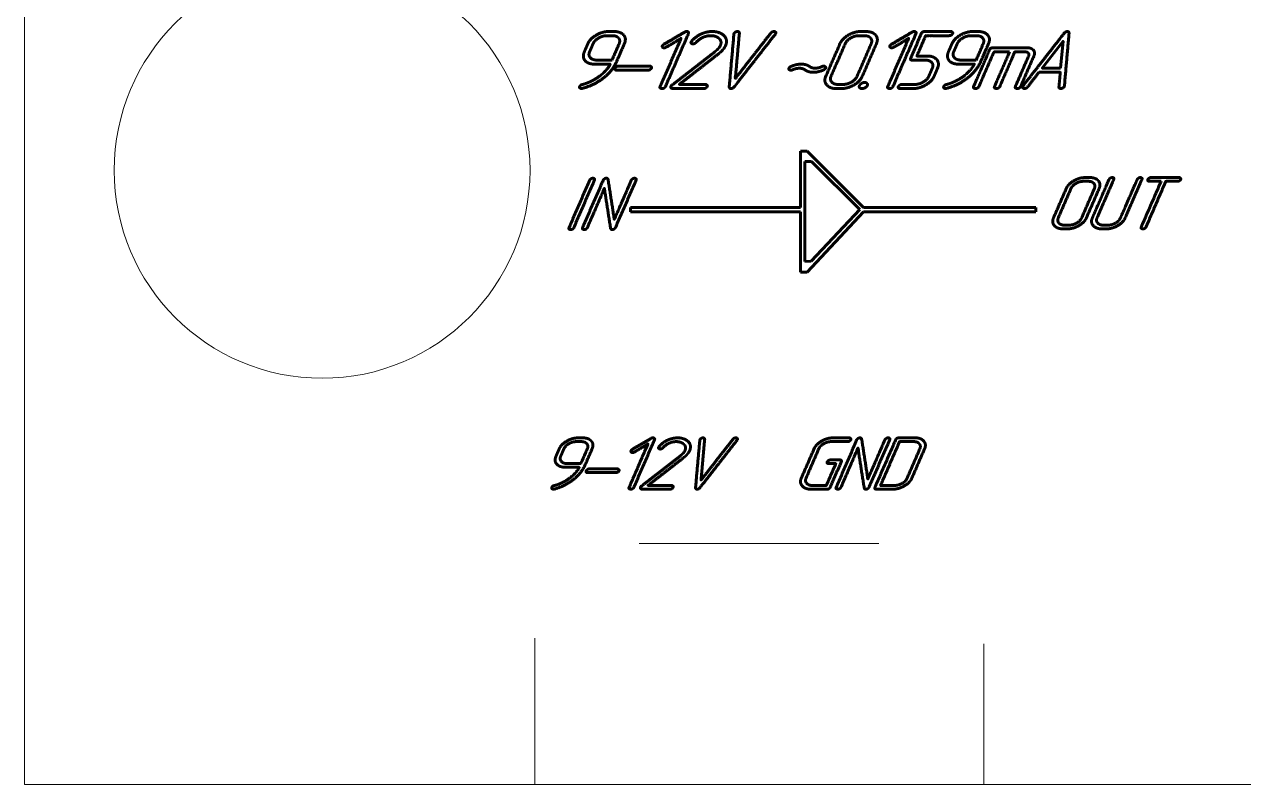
# Model space of a CAD drawing. Header units: millimetres. Extents: x 0 to 41.3, y 0 to 31.8.
# Drawn here: x 0 to 25.8, y 0 to 16.09 of the extents above; entities that cross this region are included whole.
import ezdxf

# ---------------------------------------------------------------- set-up
doc = ezdxf.new("R2010")
doc.units = ezdxf.units.MM
doc.linetypes.add('K5LT_BASIC', pattern=[0])
doc.linetypes.add('K5LT_THIN', pattern=[0])

msp = doc.modelspace()

# ---------------------------------------------------------------- linework, layer by layer
at = {"color": 7, "linetype": 'K5LT_THIN', "lineweight": 18}
for p, q in [((0, 0), (0, 22.9)), ((13.009, 5.1), (18.084, 5.1)), ((10.8, 0), (10.8, 3.1)), ((20.3, 2.981), (20.3, 0)), ((36.6, 0), (0, 0))]:
    msp.add_line(p, q, dxfattribs=at)
at = {"color": 150, "linetype": 'K5LT_BASIC', "lineweight": 60, "true_color": 0x0080ff}
for p, q in [((16.425, 13.405), (16.425, 12.214)), ((16.567, 13.405), (16.425, 13.405)), ((16.515, 13.188), (16.515, 11.071)), ((16.657, 13.188), (16.515, 13.188)), ((16.567, 13.405), (17.756, 12.214)), ((16.657, 13.188), (17.676, 12.168)), ((16.425, 12.214), (12.825, 12.214)), ((12.825, 12.214), (12.825, 12.124)), ((16.652, 11.076), (17.676, 12.168)), ((21.401, 12.214), (17.756, 12.214)), ((21.401, 12.214), (21.401, 12.124)), ((16.425, 12.124), (12.825, 12.124)), ((16.425, 12.124), (16.425, 10.844)), ((16.562, 10.848), (17.759, 12.124)), ((17.759, 12.124), (21.401, 12.124)), ((16.562, 10.848), (16.425, 10.844)), ((16.652, 11.076), (16.515, 11.071))]:
    msp.add_line(p, q, dxfattribs=at)
msp.add_lwpolyline([(21.928, 15.163), (21.98, 15.731), (21.538, 15.163)], close=True, dxfattribs=at)
at = {"color": 7, "linetype": 'K5LT_THIN', "lineweight": 18}
msp.add_circle((6.3, 13), 4.4, dxfattribs=at)
at = {"color": 150, "linetype": 'K5LT_BASIC', "lineweight": 60, "true_color": 0x0080ff}
for points, knots in [([(12.53, 15.296), (12.452, 15.117), (12.269, 14.967), (12.069, 14.805), (11.809, 14.735), (11.796, 14.733), (11.784, 14.731), (11.773, 14.731), (11.752, 14.744), (11.743, 14.758), (11.751, 14.776), (11.757, 14.789), (11.768, 14.799), (11.779, 14.809), (11.804, 14.815), (11.847, 14.826), (11.909, 14.849), (11.935, 14.859), (11.96, 14.869), (11.969, 14.873), (11.978, 14.877), (11.995, 14.886), (12.012, 14.894), (12.098, 14.936), (12.195, 15.012), (12.258, 15.065), (12.316, 15.128), (12.373, 15.191), (12.397, 15.247), (12.232, 15.247), (12.068, 15.247), (11.928, 15.247), (11.865, 15.322), (11.801, 15.397), (11.848, 15.506), (11.886, 15.592), (11.923, 15.679), (11.968, 15.782), (12.098, 15.86), (12.229, 15.938), (12.368, 15.938), (12.423, 15.938), (12.479, 15.938), (12.615, 15.938), (12.68, 15.862), (12.713, 15.826), (12.718, 15.779), (12.716, 15.756), (12.714, 15.734), (12.711, 15.72), (12.708, 15.706), (12.702, 15.693), (12.696, 15.679), (12.613, 15.488), (12.53, 15.296)], [0, 0, 0, 2.673097, 2.673097, 5.946281, 5.946281, 6.103454, 6.103454, 6.323207, 6.323207, 6.532097, 6.532097, 6.713683, 6.713683, 6.964876, 6.964876, 7.66295, 7.66295, 8.01019, 8.01019, 8.132224, 8.132224, 8.372806, 8.372806, 9.746902, 9.746902, 10.803116, 10.803116, 11.716472, 11.716472, 13.795541, 13.795541, 15.204863, 15.204863, 16.438474, 16.438474, 17.625828, 17.625828, 19.240969, 19.240969, 21.031025, 21.031025, 21.729089, 21.729089, 23.131587, 23.131587, 23.713648, 23.713648, 24.002267, 24.002267, 24.180577, 24.180577, 24.364277, 24.364277, 27, 27, 27]), ([(12.435, 15.334), (12.51, 15.506), (12.585, 15.678), (12.616, 15.75), (12.574, 15.8), (12.533, 15.85), (12.439, 15.85), (12.384, 15.85), (12.329, 15.85), (12.237, 15.85), (12.151, 15.8), (12.066, 15.751), (12.034, 15.678), (11.997, 15.592), (11.96, 15.506), (11.929, 15.437), (11.974, 15.386), (12.018, 15.334), (12.105, 15.334), (12.27, 15.334), (12.435, 15.334)], [0, 0, 0, 1.959183, 1.959183, 2.63398, 2.63398, 3.411749, 3.411749, 3.986644, 3.986644, 4.963266, 4.963266, 5.860947, 5.860947, 6.840538, 6.840538, 7.515142, 7.515142, 8.275098, 8.275098, 10, 10, 10]), ([(13.565, 14.774), (13.556, 14.753), (13.535, 14.741), (13.515, 14.731), (13.49, 14.731), (13.48, 14.731), (13.456, 14.741), (13.444, 14.751), (13.453, 14.774), (13.675, 15.282), (13.896, 15.791), (13.738, 15.698), (13.58, 15.606), (13.558, 15.593), (13.537, 15.593), (13.514, 15.593), (13.504, 15.606), (13.493, 15.619), (13.501, 15.637), (13.504, 15.644), (13.53, 15.666), (13.751, 15.796), (13.972, 15.926), (13.993, 15.938), (14.015, 15.938), (14.037, 15.938), (14.049, 15.927), (14.061, 15.915), (14.052, 15.896), (13.809, 15.335), (13.565, 14.774)], [0, 0, 0, 0.185337, 0.185337, 0.375092, 0.375092, 0.523527, 0.523527, 0.669178, 0.669178, 5.232309, 5.232309, 6.736706, 6.736706, 6.92309, 6.92309, 7.077308, 7.077308, 7.213631, 7.213631, 7.385171, 7.385171, 9.494057, 9.494057, 9.678558, 9.678558, 9.830245, 9.830245, 9.966382, 9.966382, 15, 15, 15]), ([(14.376, 14.731), (14.046, 14.731), (13.717, 14.731), (13.697, 14.731), (13.684, 14.745), (13.675, 14.76), (13.683, 14.778), (13.688, 14.79), (13.7, 14.798), (14.159, 15.156), (14.619, 15.514), (14.638, 15.531), (14.657, 15.548), (14.672, 15.563), (14.687, 15.578), (14.714, 15.609), (14.728, 15.642), (14.766, 15.729), (14.701, 15.789), (14.673, 15.817), (14.626, 15.834), (14.579, 15.85), (14.524, 15.85), (14.447, 15.85), (14.367, 15.817), (14.287, 15.784), (14.211, 15.704), (14.198, 15.69), (14.183, 15.683), (14.169, 15.678), (14.149, 15.676), (14.125, 15.676), (14.113, 15.687), (14.101, 15.699), (14.109, 15.718), (14.114, 15.725), (14.119, 15.733), (14.211, 15.838), (14.332, 15.89), (14.44, 15.938), (14.555, 15.938), (14.713, 15.938), (14.801, 15.853), (14.892, 15.765), (14.839, 15.642), (14.821, 15.6), (14.786, 15.559), (14.752, 15.519), (14.689, 15.466), (14.273, 15.142), (13.858, 14.818), (14.136, 14.818), (14.414, 14.818), (14.434, 14.818), (14.445, 14.805), (14.457, 14.791), (14.45, 14.775), (14.443, 14.759), (14.423, 14.745), (14.402, 14.731), (14.376, 14.731)], [0, 0, 0, 3.321573, 3.321573, 3.50522, 3.50522, 3.677422, 3.677422, 3.813249, 3.813249, 9.686733, 9.686733, 9.941931, 9.941931, 10.155135, 10.155135, 10.538742, 10.538742, 11.351459, 11.351459, 11.793578, 11.793578, 12.318913, 12.318913, 13.131364, 13.131364, 14.110307, 14.110307, 14.286096, 14.286096, 14.463881, 14.463881, 14.656276, 14.656276, 14.822643, 14.822643, 14.915752, 14.915752, 16.26017, 16.26017, 17.414399, 17.414399, 18.757378, 18.757378, 19.921834, 19.921834, 20.416555, 20.416555, 21.097256, 21.097256, 26.40519, 26.40519, 29.204597, 29.204597, 29.383872, 29.383872, 29.544275, 29.544275, 29.749822, 29.749822, 30, 30, 30]), ([(15.892, 15.884), (15.457, 15.327), (15.022, 14.77), (14.992, 14.731), (14.952, 14.731), (14.913, 14.731), (14.916, 14.77), (14.965, 15.327), (15.015, 15.884), (15.016, 15.89), (15.018, 15.897), (15.025, 15.912), (15.047, 15.925), (15.069, 15.938), (15.092, 15.938), (15.106, 15.938), (15.115, 15.931), (15.127, 15.926), (15.13, 15.906), (15.088, 15.426), (15.045, 14.945), (15.421, 15.426), (15.796, 15.906), (15.804, 15.918), (15.822, 15.928), (15.838, 15.936), (15.862, 15.938), (15.884, 15.938), (15.896, 15.927), (15.908, 15.915), (15.899, 15.896), (15.896, 15.89), (15.892, 15.884)], [0, 0, 0, 4.368164, 4.368164, 4.624231, 4.624231, 4.816508, 4.816508, 8.272702, 8.272702, 8.314077, 8.314077, 8.44162, 8.44162, 8.588811, 8.588811, 8.662544, 8.662544, 8.757472, 8.757472, 11.738905, 11.738905, 15.507234, 15.507234, 15.612155, 15.612155, 15.739702, 15.739702, 15.853742, 15.853742, 15.956062, 15.956062, 16, 16, 16]), ([(17.73, 14.99), (17.684, 14.884), (17.554, 14.807), (17.424, 14.731), (17.286, 14.731), (17.231, 14.731), (17.176, 14.731), (17.049, 14.731), (16.98, 14.806), (16.911, 14.881), (16.958, 14.99), (17.108, 15.334), (17.258, 15.679), (17.303, 15.783), (17.432, 15.86), (17.562, 15.938), (17.701, 15.938), (17.756, 15.938), (17.811, 15.938), (17.946, 15.938), (18.012, 15.862), (18.077, 15.787), (18.03, 15.679), (17.88, 15.334), (17.73, 14.99)], [0, 0, 0, 0.851516, 0.851516, 1.782446, 1.782446, 2.146649, 2.146649, 2.861052, 2.861052, 3.512169, 3.512169, 5.996207, 5.996207, 6.84029, 6.84029, 7.774675, 7.774675, 8.138877, 8.138877, 8.87049, 8.87049, 9.515961, 9.515961, 12, 12, 12]), ([(17.62, 14.99), (17.769, 15.334), (17.919, 15.678), (17.949, 15.749), (17.907, 15.8), (17.864, 15.85), (17.773, 15.85), (17.718, 15.85), (17.663, 15.85), (17.572, 15.85), (17.486, 15.8), (17.399, 15.75), (17.368, 15.678), (17.219, 15.334), (17.069, 14.99), (17.039, 14.921), (17.083, 14.87), (17.128, 14.818), (17.214, 14.818), (17.269, 14.818), (17.324, 14.818), (17.413, 14.818), (17.5, 14.867), (17.588, 14.917), (17.62, 14.99)], [0, 0, 0, 3.011925, 3.011925, 3.53038, 3.53038, 4.124524, 4.124524, 4.565588, 4.565588, 5.314025, 5.314025, 6.003394, 6.003394, 9.015319, 9.015319, 9.533639, 9.533639, 10.116591, 10.116591, 10.557656, 10.557656, 11.299798, 11.299798, 12, 12, 12]), ([(18.38, 14.774), (18.371, 14.753), (18.35, 14.741), (18.33, 14.731), (18.306, 14.731), (18.296, 14.731), (18.271, 14.741), (18.259, 14.751), (18.269, 14.774), (18.49, 15.282), (18.711, 15.791), (18.554, 15.698), (18.396, 15.606), (18.374, 15.593), (18.353, 15.593), (18.33, 15.593), (18.319, 15.606), (18.308, 15.619), (18.316, 15.637), (18.319, 15.644), (18.345, 15.666), (18.566, 15.796), (18.787, 15.926), (18.808, 15.938), (18.83, 15.938), (18.852, 15.938), (18.864, 15.927), (18.876, 15.915), (18.868, 15.896), (18.624, 15.335), (18.38, 14.774)], [0, 0, 0, 0.185337, 0.185337, 0.375092, 0.375092, 0.523527, 0.523527, 0.669178, 0.669178, 5.232309, 5.232309, 6.736706, 6.736706, 6.92309, 6.92309, 7.077308, 7.077308, 7.213631, 7.213631, 7.385171, 7.385171, 9.494057, 9.494057, 9.678558, 9.678558, 9.830245, 9.830245, 9.966382, 9.966382, 15, 15, 15]), ([(19.249, 14.989), (19.203, 14.884), (19.073, 14.807), (18.943, 14.731), (18.807, 14.731), (18.669, 14.731), (18.53, 14.731), (18.505, 14.731), (18.495, 14.743), (18.487, 14.757), (18.494, 14.775), (18.499, 14.784), (18.52, 14.801), (18.541, 14.818), (18.568, 14.818), (18.706, 14.818), (18.845, 14.818), (18.936, 14.818), (19.021, 14.868), (19.107, 14.918), (19.138, 14.99), (19.175, 15.076), (19.213, 15.161), (19.244, 15.232), (19.201, 15.282), (19.159, 15.332), (19.068, 15.332), (18.93, 15.332), (18.791, 15.332), (18.736, 15.332), (18.755, 15.375), (18.868, 15.635), (18.981, 15.894), (19, 15.938), (19.055, 15.938), (19.331, 15.938), (19.606, 15.938), (19.626, 15.938), (19.638, 15.924), (19.649, 15.91), (19.642, 15.894), (19.635, 15.878), (19.615, 15.864), (19.595, 15.85), (19.568, 15.85), (19.321, 15.85), (19.073, 15.85), (18.979, 15.635), (18.886, 15.419), (18.996, 15.419), (19.107, 15.419), (19.242, 15.419), (19.306, 15.343), (19.37, 15.268), (19.324, 15.162), (19.287, 15.076), (19.249, 14.989)], [0, 0, 0, 1.29343, 1.29343, 2.697474, 2.697474, 4.087248, 4.087248, 4.281573, 4.281573, 4.445827, 4.445827, 4.631735, 4.631735, 4.895719, 4.895719, 6.28321, 6.28321, 7.215907, 7.215907, 8.076906, 8.076906, 9.015276, 9.015276, 9.66126, 9.66126, 10.400311, 10.400311, 11.787802, 11.787802, 12.156258, 12.156258, 15.000945, 15.000945, 15.459177, 15.459177, 18.227515, 18.227515, 18.406143, 18.406143, 18.565969, 18.565969, 18.770698, 18.770698, 19.019677, 19.019677, 21.507112, 21.507112, 23.868671, 23.868671, 24.979619, 24.979619, 26.085726, 26.085726, 27.05716, 27.05716, 28, 28, 28]), ([(20.234, 15.296), (20.156, 15.117), (19.973, 14.967), (19.774, 14.805), (19.513, 14.735), (19.501, 14.733), (19.489, 14.731), (19.477, 14.731), (19.457, 14.744), (19.448, 14.758), (19.456, 14.776), (19.462, 14.789), (19.473, 14.799), (19.484, 14.809), (19.509, 14.815), (19.552, 14.826), (19.614, 14.849), (19.64, 14.859), (19.665, 14.869), (19.674, 14.873), (19.683, 14.877), (19.7, 14.886), (19.717, 14.894), (19.803, 14.936), (19.9, 15.012), (19.963, 15.065), (20.02, 15.128), (20.078, 15.191), (20.102, 15.247), (19.937, 15.247), (19.772, 15.247), (19.633, 15.247), (19.569, 15.322), (19.506, 15.397), (19.553, 15.506), (19.591, 15.592), (19.628, 15.679), (19.673, 15.782), (19.803, 15.86), (19.933, 15.938), (20.073, 15.938), (20.128, 15.938), (20.183, 15.938), (20.32, 15.938), (20.385, 15.862), (20.418, 15.826), (20.422, 15.779), (20.421, 15.756), (20.419, 15.734), (20.416, 15.72), (20.413, 15.706), (20.407, 15.693), (20.401, 15.679), (20.318, 15.488), (20.234, 15.296)], [0, 0, 0, 2.673097, 2.673097, 5.946281, 5.946281, 6.103454, 6.103454, 6.323207, 6.323207, 6.532097, 6.532097, 6.713683, 6.713683, 6.964876, 6.964876, 7.66295, 7.66295, 8.01019, 8.01019, 8.132224, 8.132224, 8.372806, 8.372806, 9.746902, 9.746902, 10.803116, 10.803116, 11.716472, 11.716472, 13.795541, 13.795541, 15.204863, 15.204863, 16.438474, 16.438474, 17.625828, 17.625828, 19.240969, 19.240969, 21.031025, 21.031025, 21.729089, 21.729089, 23.131587, 23.131587, 23.713648, 23.713648, 24.002267, 24.002267, 24.180577, 24.180577, 24.364277, 24.364277, 27, 27, 27]), ([(20.14, 15.334), (20.215, 15.506), (20.289, 15.678), (20.32, 15.75), (20.279, 15.8), (20.238, 15.85), (20.144, 15.85), (20.089, 15.85), (20.034, 15.85), (19.941, 15.85), (19.856, 15.8), (19.77, 15.751), (19.739, 15.678), (19.702, 15.592), (19.664, 15.506), (19.634, 15.437), (19.678, 15.386), (19.723, 15.334), (19.81, 15.334), (19.975, 15.334), (20.14, 15.334)], [0, 0, 0, 1.959183, 1.959183, 2.63398, 2.63398, 3.411749, 3.411749, 3.986644, 3.986644, 4.963266, 4.963266, 5.860947, 5.860947, 6.840538, 6.840538, 7.515142, 7.515142, 8.275098, 8.275098, 10, 10, 10]), ([(21.471, 15.077), (21.349, 14.92), (21.227, 14.764), (21.217, 14.749), (21.199, 14.741), (21.18, 14.732), (21.161, 14.732), (21.139, 14.732), (21.127, 14.744), (21.115, 14.755), (21.124, 14.774), (21.127, 14.78), (21.131, 14.786), (21.565, 15.342), (22, 15.898), (22.03, 15.937), (22.07, 15.937), (22.109, 15.937), (22.106, 15.898), (22.057, 15.342), (22.008, 14.786), (22.006, 14.78), (22.005, 14.773), (21.998, 14.758), (21.974, 14.743), (21.952, 14.732), (21.931, 14.732), (21.913, 14.732), (21.902, 14.739), (21.892, 14.747), (21.893, 14.764), (21.907, 14.92), (21.921, 15.077), (21.696, 15.077), (21.471, 15.077)], [0, 0, 0, 1.624392, 1.624392, 1.776267, 1.776267, 1.934401, 1.934401, 2.085531, 2.085531, 2.220879, 2.220879, 2.27904, 2.27904, 8.056487, 8.056487, 8.395583, 8.395583, 8.649986, 8.649986, 13.21941, 13.21941, 13.27423, 13.27423, 13.453017, 13.453017, 13.638313, 13.638313, 13.759532, 13.759532, 13.872768, 13.872768, 15.158762, 15.158762, 17, 17, 17]), ([(20.847, 15.506), (20.682, 15.506), (20.516, 15.506), (20.357, 15.14), (20.198, 14.774), (20.189, 14.754), (20.168, 14.742), (20.148, 14.731), (20.124, 14.731), (20.114, 14.731), (20.089, 14.742), (20.077, 14.752), (20.087, 14.774), (20.256, 15.162), (20.424, 15.551), (20.443, 15.594), (20.498, 15.594), (20.858, 15.594), (21.217, 15.594), (21.309, 15.594), (21.352, 15.544), (21.395, 15.495), (21.363, 15.421), (21.222, 15.098), (21.082, 14.774), (21.073, 14.754), (21.052, 14.742), (21.032, 14.731), (21.007, 14.731), (20.997, 14.731), (20.973, 14.742), (20.961, 14.752), (20.971, 14.774), (21.111, 15.097), (21.251, 15.42), (21.267, 15.456), (21.246, 15.481), (21.225, 15.506), (21.179, 15.506), (21.068, 15.506), (20.958, 15.506), (20.799, 15.14), (20.64, 14.774), (20.631, 14.754), (20.61, 14.742), (20.59, 14.731), (20.566, 14.731), (20.556, 14.731), (20.531, 14.742), (20.519, 14.752), (20.529, 14.774), (20.688, 15.14), (20.847, 15.506)], [0, 0, 0, 1.242874, 1.242874, 4.242969, 4.242969, 4.412089, 4.412089, 4.585414, 4.585414, 4.721034, 4.721034, 4.85411, 4.85411, 8.035112, 8.035112, 8.378368, 8.378368, 11.078355, 11.078355, 11.635406, 11.635406, 12.127612, 12.127612, 14.77842, 14.77842, 14.947665, 14.947665, 15.120989, 15.120989, 15.256609, 15.256609, 15.389612, 15.389612, 18.036666, 18.036666, 18.281206, 18.281206, 18.560211, 18.560211, 19.388741, 19.388741, 22.388837, 22.388837, 22.557957, 22.557957, 22.731282, 22.731282, 22.866902, 22.866902, 22.999905, 22.999905, 26, 26, 26]), ([(16.915, 15.127), (16.804, 15.075), (16.694, 15.075), (16.585, 15.075), (16.518, 15.126), (16.475, 15.16), (16.4, 15.16), (16.327, 15.16), (16.254, 15.127), (16.235, 15.118), (16.216, 15.118), (16.206, 15.118), (16.183, 15.131), (16.172, 15.144), (16.18, 15.163), (16.189, 15.183), (16.218, 15.196), (16.329, 15.247), (16.438, 15.247), (16.548, 15.247), (16.615, 15.197), (16.661, 15.162), (16.732, 15.162), (16.806, 15.162), (16.879, 15.197), (16.899, 15.206), (16.918, 15.206), (16.937, 15.206), (16.949, 15.192), (16.961, 15.178), (16.953, 15.161), (16.944, 15.14), (16.915, 15.127)], [0, 0, 0, 2.149087, 2.149087, 3.902403, 3.902403, 5.072703, 5.072703, 6.492691, 6.492691, 6.863068, 6.863068, 7.198191, 7.198191, 7.514511, 7.514511, 7.997837, 7.997837, 10.141603, 10.141603, 11.895229, 11.895229, 13.063114, 13.063114, 14.493769, 14.493769, 14.865462, 14.865462, 15.199467, 15.199467, 15.512624, 15.512624, 16, 16, 16]), ([(13.195, 15.12), (12.865, 15.12), (12.534, 15.12), (12.509, 15.12), (12.499, 15.132), (12.491, 15.146), (12.498, 15.164), (12.502, 15.173), (12.523, 15.19), (12.545, 15.207), (12.572, 15.207), (12.903, 15.207), (13.233, 15.207), (13.253, 15.207), (13.265, 15.193), (13.276, 15.179), (13.27, 15.164), (13.263, 15.148), (13.242, 15.134), (13.222, 15.12), (13.195, 15.12)], [0, 0, 0, 4.028531, 4.028531, 4.2643, 4.2643, 4.463584, 4.463584, 4.689141, 4.689141, 5.00991, 5.00991, 9.038441, 9.038441, 9.255166, 9.255166, 9.449077, 9.449077, 9.697561, 9.697561, 10, 10, 10]), ([(17.783, 14.86), (17.813, 14.86), (17.83, 14.84), (17.848, 14.819), (17.837, 14.796), (17.827, 14.773), (17.797, 14.752), (17.766, 14.731), (17.727, 14.731), (17.688, 14.731), (17.674, 14.749), (17.661, 14.77), (17.672, 14.796), (17.679, 14.81), (17.71, 14.835), (17.742, 14.86), (17.783, 14.86)], [0, 0, 0, 0.897321, 0.897321, 1.692709, 1.692709, 2.711908, 2.711908, 3.961494, 3.961494, 4.932067, 4.932067, 5.749752, 5.749752, 6.683806, 6.683806, 8, 8, 8]), ([(11.625, 11.785), (11.617, 11.766), (11.598, 11.756), (11.58, 11.746), (11.558, 11.746), (11.549, 11.746), (11.527, 11.756), (11.516, 11.765), (11.525, 11.785), (11.744, 12.29), (11.964, 12.794), (11.969, 12.807), (11.99, 12.82), (12.011, 12.833), (12.031, 12.833), (12.049, 12.833), (12.06, 12.823), (12.072, 12.813), (12.064, 12.794), (11.844, 12.29), (11.625, 11.785)], [0, 0, 0, 0.16277, 0.16277, 0.329475, 0.329475, 0.459846, 0.459846, 0.587833, 0.587833, 5.005483, 5.005483, 5.15424, 5.15424, 5.328508, 5.328508, 5.456947, 5.456947, 5.58235, 5.58235, 10, 10, 10]), ([(12.506, 11.786), (12.502, 11.776), (12.479, 11.757), (12.459, 11.747), (12.44, 11.747), (12.428, 11.749), (12.417, 11.751), (12.411, 11.76), (12.405, 11.769), (12.339, 12.194), (12.273, 12.618), (12.092, 12.202), (11.911, 11.786), (11.903, 11.767), (11.884, 11.756), (11.866, 11.747), (11.844, 11.747), (11.835, 11.747), (11.813, 11.756), (11.802, 11.765), (11.811, 11.786), (12.03, 12.29), (12.25, 12.794), (12.255, 12.807), (12.276, 12.82), (12.296, 12.833), (12.316, 12.833), (12.328, 12.833), (12.338, 12.829), (12.349, 12.824), (12.351, 12.811), (12.417, 12.386), (12.483, 11.961), (12.664, 12.378), (12.845, 12.794), (12.85, 12.807), (12.871, 12.82), (12.892, 12.833), (12.912, 12.833), (12.93, 12.833), (12.941, 12.823), (12.953, 12.813), (12.945, 12.794), (12.726, 12.29), (12.506, 11.786)], [0, 0, 0, 0.140279, 0.140279, 0.284118, 0.284118, 0.365455, 0.365455, 0.440803, 0.440803, 3.450671, 3.450671, 6.631312, 6.631312, 6.77338, 6.77338, 6.918971, 6.918971, 7.03283, 7.03283, 7.144606, 7.144606, 11.000462, 11.000462, 11.130093, 11.130093, 11.281089, 11.281089, 11.361372, 11.361372, 11.441336, 11.441336, 14.45518, 14.45518, 17.640033, 17.640033, 17.770129, 17.770129, 17.922326, 17.922326, 18.034526, 18.034526, 18.144145, 18.144145, 22, 22, 22]), ([(22.473, 11.994), (22.431, 11.898), (22.314, 11.83), (22.197, 11.761), (22.073, 11.761), (22.023, 11.761), (21.974, 11.761), (21.86, 11.761), (21.797, 11.829), (21.735, 11.896), (21.777, 11.994), (21.912, 12.304), (22.047, 12.614), (22.088, 12.707), (22.204, 12.777), (22.321, 12.847), (22.446, 12.847), (22.495, 12.847), (22.545, 12.847), (22.667, 12.847), (22.726, 12.779), (22.785, 12.711), (22.742, 12.614), (22.608, 12.304), (22.473, 11.994)], [0, 0, 0, 0.851692, 0.851692, 1.782951, 1.782951, 2.147034, 2.147034, 2.861665, 2.861665, 3.51301, 3.51301, 5.996236, 5.996236, 6.840474, 6.840474, 7.775181, 7.775181, 8.139265, 8.139265, 8.871091, 8.871091, 9.516774, 9.516774, 12, 12, 12]), ([(22.373, 11.995), (22.508, 12.304), (22.642, 12.614), (22.67, 12.677), (22.631, 12.723), (22.593, 12.768), (22.511, 12.768), (22.461, 12.768), (22.412, 12.768), (22.33, 12.768), (22.252, 12.723), (22.175, 12.678), (22.147, 12.614), (22.012, 12.304), (21.878, 11.995), (21.851, 11.932), (21.89, 11.886), (21.93, 11.84), (22.008, 11.84), (22.058, 11.84), (22.107, 11.84), (22.187, 11.84), (22.266, 11.884), (22.344, 11.928), (22.373, 11.995)], [0, 0, 0, 3.011115, 3.011115, 3.529779, 3.529779, 4.124105, 4.124105, 4.565051, 4.565051, 5.313766, 5.313766, 6.003381, 6.003381, 9.014495, 9.014495, 9.533026, 9.533026, 10.116181, 10.116181, 10.557127, 10.557127, 11.299538, 11.299538, 12, 12, 12]), ([(23.294, 11.994), (23.253, 11.899), (23.136, 11.83), (23.019, 11.761), (22.895, 11.761), (22.845, 11.761), (22.795, 11.761), (22.681, 11.761), (22.619, 11.829), (22.557, 11.896), (22.599, 11.994), (22.776, 12.401), (22.953, 12.809), (22.959, 12.821), (22.979, 12.834), (23, 12.848), (23.02, 12.848), (23.038, 12.848), (23.05, 12.838), (23.061, 12.827), (23.053, 12.809), (22.876, 12.402), (22.699, 11.995), (22.672, 11.932), (22.712, 11.886), (22.752, 11.84), (22.83, 11.84), (22.879, 11.84), (22.929, 11.84), (23.009, 11.84), (23.087, 11.884), (23.166, 11.928), (23.195, 11.995), (23.372, 12.402), (23.549, 12.809), (23.554, 12.821), (23.575, 12.834), (23.595, 12.848), (23.615, 12.848), (23.633, 12.848), (23.645, 12.838), (23.657, 12.827), (23.649, 12.809), (23.471, 12.401), (23.294, 11.994)], [0, 0, 0, 0.93417, 0.93417, 1.95534, 1.95534, 2.354528, 2.354528, 3.138135, 3.138135, 3.852578, 3.852578, 7.42809, 7.42809, 7.577311, 7.577311, 7.752015, 7.752015, 7.88083, 7.88083, 8.006537, 8.006537, 11.578628, 11.578628, 12.047061, 12.047061, 12.573271, 12.573271, 12.971111, 12.971111, 13.641117, 13.641117, 14.273884, 14.273884, 17.845975, 17.845975, 17.995147, 17.995147, 18.169823, 18.169823, 18.298638, 18.298638, 18.424488, 18.424488, 22, 22, 22]), ([(24.055, 12.768), (23.931, 12.768), (23.807, 12.768), (23.784, 12.768), (23.775, 12.779), (23.767, 12.792), (23.774, 12.808), (23.778, 12.816), (23.797, 12.832), (23.816, 12.847), (23.841, 12.847), (24.139, 12.847), (24.437, 12.847), (24.455, 12.847), (24.465, 12.834), (24.476, 12.822), (24.47, 12.808), (24.463, 12.794), (24.445, 12.781), (24.427, 12.768), (24.403, 12.768), (24.279, 12.768), (24.155, 12.768), (23.944, 12.284), (23.734, 11.799), (23.726, 11.781), (23.707, 11.77), (23.689, 11.761), (23.667, 11.761), (23.658, 11.761), (23.636, 11.77), (23.625, 11.779), (23.634, 11.799), (23.844, 12.284), (24.055, 12.768)], [0, 0, 0, 1.158776, 1.158776, 1.321546, 1.321546, 1.459142, 1.459142, 1.614795, 1.614795, 1.836277, 1.836277, 4.621025, 4.621025, 4.770667, 4.770667, 4.904558, 4.904558, 5.075961, 5.075961, 5.284282, 5.284282, 6.443753, 6.443753, 11.37989, 11.37989, 11.569221, 11.569221, 11.763246, 11.763246, 11.914983, 11.914983, 12.063863, 12.063863, 17, 17, 17]), ([(11.862, 6.761), (11.792, 6.599), (11.627, 6.465), (11.447, 6.319), (11.213, 6.255), (11.202, 6.254), (11.191, 6.252), (11.181, 6.252), (11.162, 6.264), (11.155, 6.276), (11.162, 6.292), (11.167, 6.304), (11.177, 6.313), (11.187, 6.323), (11.209, 6.328), (11.248, 6.337), (11.304, 6.358), (11.327, 6.367), (11.35, 6.377), (11.358, 6.38), (11.366, 6.384), (11.381, 6.391), (11.396, 6.399), (11.474, 6.437), (11.561, 6.505), (11.618, 6.553), (11.67, 6.61), (11.721, 6.666), (11.743, 6.717), (11.595, 6.717), (11.446, 6.717), (11.321, 6.717), (11.264, 6.784), (11.206, 6.852), (11.249, 6.95), (11.283, 7.027), (11.316, 7.105), (11.357, 7.198), (11.474, 7.268), (11.591, 7.338), (11.717, 7.338), (11.766, 7.338), (11.816, 7.338), (11.939, 7.338), (11.998, 7.27), (12.028, 7.237), (12.031, 7.195), (12.03, 7.175), (12.028, 7.154), (12.025, 7.142), (12.023, 7.13), (12.017, 7.118), (12.012, 7.106), (11.937, 6.933), (11.862, 6.761)], [0, 0, 0, 2.673607, 2.673607, 5.947614, 5.947614, 6.104729, 6.104729, 6.324438, 6.324438, 6.533381, 6.533381, 6.715009, 6.715009, 6.966181, 6.966181, 7.664026, 7.664026, 8.011135, 8.011135, 8.133123, 8.133123, 8.373615, 8.373615, 9.74749, 9.74749, 10.80391, 10.80391, 11.717221, 11.717221, 13.795511, 13.795511, 15.205179, 15.205179, 16.439123, 16.439123, 17.626032, 17.626032, 19.24139, 19.24139, 21.031981, 21.031981, 21.729784, 21.729784, 23.132625, 23.132625, 23.71488, 23.71488, 24.003391, 24.003391, 24.181634, 24.181634, 24.365265, 24.365265, 27, 27, 27]), ([(11.777, 6.795), (11.844, 6.95), (11.912, 7.105), (11.94, 7.169), (11.902, 7.214), (11.865, 7.259), (11.781, 7.259), (11.731, 7.259), (11.682, 7.259), (11.599, 7.259), (11.522, 7.215), (11.445, 7.17), (11.416, 7.105), (11.383, 7.027), (11.349, 6.95), (11.322, 6.887), (11.362, 6.841), (11.402, 6.795), (11.48, 6.795), (11.629, 6.795), (11.777, 6.795)], [0, 0, 0, 1.958592, 1.958592, 2.633637, 2.633637, 3.411595, 3.411595, 3.986317, 3.986317, 4.963287, 4.963287, 5.861271, 5.861271, 6.840568, 6.840568, 7.515423, 7.515423, 8.275618, 8.275618, 10, 10, 10]), ([(12.896, 6.29), (12.888, 6.272), (12.869, 6.261), (12.851, 6.252), (12.829, 6.252), (12.82, 6.252), (12.798, 6.261), (12.787, 6.27), (12.796, 6.29), (12.995, 6.748), (13.194, 7.206), (13.052, 7.123), (12.91, 7.039), (12.89, 7.028), (12.872, 7.028), (12.851, 7.028), (12.841, 7.039), (12.831, 7.051), (12.838, 7.067), (12.841, 7.074), (12.865, 7.094), (13.064, 7.211), (13.263, 7.328), (13.281, 7.339), (13.301, 7.339), (13.321, 7.339), (13.332, 7.328), (13.343, 7.318), (13.335, 7.301), (13.116, 6.796), (12.896, 6.29)], [0, 0, 0, 0.18545, 0.18545, 0.375309, 0.375309, 0.523747, 0.523747, 0.669471, 0.669471, 5.232313, 5.232313, 6.736615, 6.736615, 6.923099, 6.923099, 7.077406, 7.077406, 7.213808, 7.213808, 7.385344, 7.385344, 9.494097, 9.494097, 9.678711, 9.678711, 9.830486, 9.830486, 9.9667, 9.9667, 15, 15, 15]), ([(13.662, 6.252), (13.365, 6.252), (13.069, 6.252), (13.051, 6.252), (13.039, 6.265), (13.031, 6.278), (13.038, 6.294), (13.043, 6.305), (13.053, 6.313), (13.467, 6.635), (13.881, 6.957), (13.898, 6.972), (13.915, 6.987), (13.928, 7.001), (13.942, 7.014), (13.966, 7.042), (13.979, 7.072), (14.013, 7.15), (13.954, 7.204), (13.929, 7.229), (13.887, 7.244), (13.845, 7.259), (13.795, 7.259), (13.726, 7.259), (13.654, 7.23), (13.581, 7.2), (13.513, 7.128), (13.502, 7.115), (13.488, 7.109), (13.475, 7.105), (13.457, 7.102), (13.436, 7.102), (13.425, 7.113), (13.414, 7.123), (13.422, 7.14), (13.426, 7.147), (13.431, 7.154), (13.514, 7.248), (13.623, 7.296), (13.719, 7.338), (13.823, 7.338), (13.965, 7.338), (14.044, 7.262), (14.127, 7.182), (14.079, 7.072), (14.062, 7.034), (14.031, 6.997), (14.001, 6.961), (13.943, 6.914), (13.57, 6.622), (13.196, 6.331), (13.446, 6.331), (13.696, 6.331), (13.714, 6.331), (13.724, 6.318), (13.735, 6.306), (13.728, 6.292), (13.722, 6.277), (13.704, 6.265), (13.686, 6.252), (13.662, 6.252)], [0, 0, 0, 3.320811, 3.320811, 3.504541, 3.504541, 3.676816, 3.676816, 3.8127, 3.8127, 9.684836, 9.684836, 9.939976, 9.939976, 10.15313, 10.15313, 10.536845, 10.536845, 11.349926, 11.349926, 11.79216, 11.79216, 12.317666, 12.317666, 13.130386, 13.130386, 14.109559, 14.109559, 14.285418, 14.285418, 14.463202, 14.463202, 14.655668, 14.655668, 14.822104, 14.822104, 14.915191, 14.915191, 16.260147, 16.260147, 17.41487, 17.41487, 18.758416, 18.758416, 19.923391, 19.923391, 20.418221, 20.418221, 21.098821, 21.098821, 26.405537, 26.405537, 29.204301, 29.204301, 29.383656, 29.383656, 29.544133, 29.544133, 29.74972, 29.74972, 30, 30, 30]), ([(15.081, 7.29), (14.69, 6.788), (14.298, 6.287), (14.271, 6.252), (14.235, 6.252), (14.2, 6.252), (14.203, 6.287), (14.247, 6.788), (14.292, 7.29), (14.293, 7.296), (14.295, 7.301), (14.301, 7.315), (14.321, 7.327), (14.341, 7.339), (14.361, 7.339), (14.373, 7.339), (14.382, 7.332), (14.392, 7.328), (14.396, 7.31), (14.357, 6.878), (14.319, 6.445), (14.657, 6.878), (14.995, 7.31), (15.002, 7.32), (15.018, 7.329), (15.033, 7.336), (15.054, 7.339), (15.074, 7.339), (15.084, 7.328), (15.095, 7.318), (15.088, 7.301), (15.084, 7.295), (15.081, 7.29)], [0, 0, 0, 4.367953, 4.367953, 4.624182, 4.624182, 4.816573, 4.816573, 8.2726, 8.2726, 8.313974, 8.313974, 8.441567, 8.441567, 8.58885, 8.58885, 8.66263, 8.66263, 8.757604, 8.757604, 11.738893, 11.738893, 15.507039, 15.507039, 15.611987, 15.611987, 15.739577, 15.739577, 15.853684, 15.853684, 15.956064, 15.956064, 16, 16, 16]), ([(17.051, 6.291), (17.035, 6.252), (16.985, 6.252), (16.811, 6.252), (16.637, 6.252), (16.523, 6.252), (16.461, 6.32), (16.398, 6.387), (16.44, 6.485), (16.575, 6.795), (16.71, 7.105), (16.751, 7.198), (16.867, 7.268), (16.984, 7.338), (17.109, 7.338), (17.283, 7.338), (17.457, 7.338), (17.475, 7.338), (17.485, 7.325), (17.496, 7.313), (17.49, 7.299), (17.483, 7.285), (17.465, 7.272), (17.447, 7.259), (17.423, 7.259), (17.249, 7.259), (17.076, 7.259), (16.993, 7.259), (16.916, 7.214), (16.838, 7.169), (16.81, 7.105), (16.675, 6.795), (16.541, 6.486), (16.514, 6.423), (16.553, 6.377), (16.593, 6.331), (16.672, 6.331), (16.82, 6.331), (16.969, 6.331), (17.069, 6.562), (17.17, 6.793), (17.096, 6.793), (17.022, 6.793), (16.999, 6.793), (16.99, 6.804), (16.982, 6.816), (16.989, 6.832), (16.993, 6.841), (17.012, 6.856), (17.031, 6.871), (17.056, 6.871), (17.155, 6.871), (17.254, 6.871), (17.304, 6.871), (17.287, 6.833), (17.169, 6.562), (17.051, 6.291)], [0, 0, 0, 0.383397, 0.383397, 2.00706, 2.00706, 2.917534, 2.917534, 3.746499, 3.746499, 6.906149, 6.906149, 7.980744, 7.980744, 9.171393, 9.171393, 10.795057, 10.795057, 10.944898, 10.944898, 11.078784, 11.078784, 11.250272, 11.250272, 11.459038, 11.459038, 13.080964, 13.080964, 13.867154, 13.867154, 14.589936, 14.589936, 17.742741, 17.742741, 18.285858, 18.285858, 18.897626, 18.897626, 20.28549, 20.28549, 22.637973, 22.637973, 23.329038, 23.329038, 23.492228, 23.492228, 23.629812, 23.629812, 23.785613, 23.785613, 24.007608, 24.007608, 24.932735, 24.932735, 25.241675, 25.241675, 28, 28, 28]), ([(17.873, 6.291), (17.869, 6.281), (17.846, 6.262), (17.825, 6.252), (17.806, 6.252), (17.795, 6.255), (17.783, 6.257), (17.777, 6.266), (17.771, 6.275), (17.705, 6.699), (17.639, 7.123), (17.459, 6.707), (17.278, 6.291), (17.27, 6.272), (17.251, 6.262), (17.233, 6.252), (17.211, 6.252), (17.202, 6.252), (17.18, 6.262), (17.169, 6.271), (17.178, 6.291), (17.397, 6.795), (17.616, 7.3), (17.622, 7.312), (17.642, 7.325), (17.663, 7.339), (17.683, 7.339), (17.695, 7.339), (17.705, 7.334), (17.715, 7.329), (17.717, 7.316), (17.783, 6.891), (17.849, 6.467), (18.03, 6.883), (18.212, 7.3), (18.217, 7.312), (18.238, 7.325), (18.258, 7.339), (18.278, 7.339), (18.296, 7.339), (18.308, 7.329), (18.32, 7.318), (18.312, 7.3), (18.092, 6.795), (17.873, 6.291)], [0, 0, 0, 0.140279, 0.140279, 0.284118, 0.284118, 0.365455, 0.365455, 0.440803, 0.440803, 3.450671, 3.450671, 6.631312, 6.631312, 6.77338, 6.77338, 6.918971, 6.918971, 7.03283, 7.03283, 7.144606, 7.144606, 11.000462, 11.000462, 11.130093, 11.130093, 11.281089, 11.281089, 11.361372, 11.361372, 11.441336, 11.441336, 14.45518, 14.45518, 17.640033, 17.640033, 17.770129, 17.770129, 17.922326, 17.922326, 18.034526, 18.034526, 18.144145, 18.144145, 22, 22, 22]), ([(18.779, 6.485), (18.737, 6.39), (18.62, 6.321), (18.503, 6.252), (18.379, 6.252), (18.206, 6.252), (18.032, 6.252), (17.982, 6.252), (17.999, 6.291), (18.218, 6.795), (18.438, 7.299), (18.454, 7.338), (18.504, 7.338), (18.678, 7.338), (18.851, 7.338), (18.973, 7.338), (19.032, 7.27), (19.091, 7.202), (19.049, 7.105), (18.914, 6.795), (18.779, 6.485)], [0, 0, 0, 0.666879, 0.666879, 1.396058, 1.396058, 2.393834, 2.393834, 2.583633, 2.583633, 5.743367, 5.743367, 5.979251, 5.979251, 6.977027, 6.977027, 7.55005, 7.55005, 8.055623, 8.055623, 10, 10, 10]), ([(18.679, 6.486), (18.814, 6.795), (18.948, 7.105), (18.976, 7.168), (18.937, 7.214), (18.899, 7.259), (18.817, 7.259), (18.669, 7.259), (18.52, 7.259), (18.318, 6.795), (18.117, 6.331), (18.265, 6.331), (18.413, 6.331), (18.493, 6.331), (18.572, 6.375), (18.65, 6.419), (18.679, 6.486)], [0, 0, 0, 1.892401, 1.892401, 2.218367, 2.218367, 2.591884, 2.591884, 3.423249, 3.423249, 6.261829, 6.261829, 7.093195, 7.093195, 7.559779, 7.559779, 8, 8, 8]), ([(12.516, 6.602), (12.219, 6.602), (11.921, 6.602), (11.898, 6.602), (11.889, 6.613), (11.882, 6.626), (11.889, 6.642), (11.892, 6.65), (11.911, 6.666), (11.93, 6.681), (11.955, 6.681), (12.253, 6.681), (12.55, 6.681), (12.568, 6.681), (12.579, 6.668), (12.589, 6.656), (12.583, 6.642), (12.577, 6.627), (12.558, 6.615), (12.54, 6.602), (12.516, 6.602)], [0, 0, 0, 4.028097, 4.028097, 4.263968, 4.263968, 4.463359, 4.463359, 4.688917, 4.688917, 5.00987, 5.00987, 9.037967, 9.037967, 9.254815, 9.254815, 9.448837, 9.448837, 9.697402, 9.697402, 10, 10, 10])]:
    msp.add_open_spline(points, degree=2, knots=knots, dxfattribs=at)

doc.saveas('drawing.dxf')
